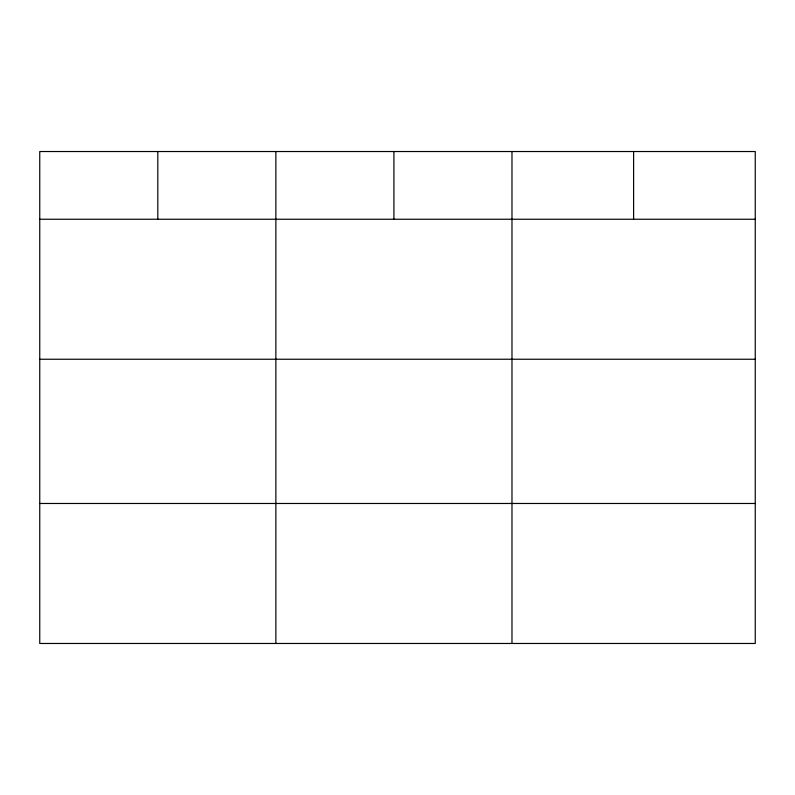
<?xml version="1.0" encoding="UTF-8"?>
<svg xmlns="http://www.w3.org/2000/svg" width="795" height="795" viewBox="0 0 795 795"><rect width="100%" height="100%" fill="white"/><g stroke="black" fill="none" stroke-linecap="round" stroke-linejoin="round"><path stroke-width="1.19" d="M755.25 359.241L755.25 151.527L39.75 151.527L39.75 643.473L755.25 643.473L755.25 359.241L39.75 359.241M39.75 219.241L755.25 219.241M39.75 503.474L755.25 503.474M633.615 151.527L633.615 219.241M511.98 151.527L511.98 643.473M393.923 151.527L393.923 219.241M275.865 151.527L275.865 643.473M157.808 151.527L157.808 219.241"/></g></svg>
